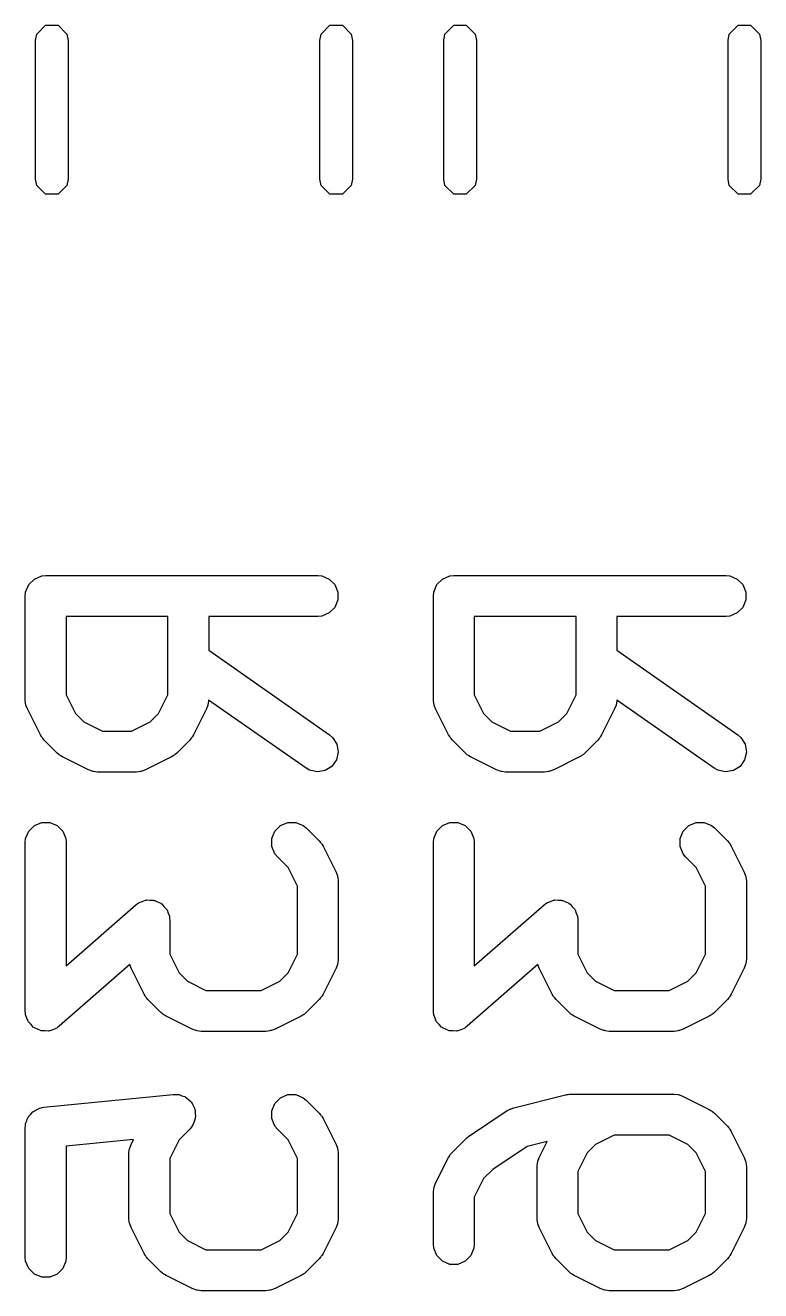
# Model space of a CAD drawing. Header units: inches. Extents: x 1.47 to 5.17, y -6.85 to -1.2.
# Drawn here: x 2.0228 to 2.1292, y -6.0369 to -5.8539 of the extents above; entities that cross this region are included whole.
import ezdxf

# ---------------------------------------------------------------- set-up
doc = ezdxf.new("R2010")
doc.units = ezdxf.units.IN
doc.header["$MEASUREMENT"] = 0
doc.layers.add('B.Silkscreen', color=31, linetype='CONTINUOUS', true_color=0xe8b2a7)

msp = doc.modelspace()

# ---------------------------------------------------------------- linework, layer by layer
at = {"layer": 'B.Silkscreen', "linetype": 'CONTINUOUS'}
for p, q in [((2.02449, -5.85521), (2.02577, -5.85393)), ((2.02577, -5.85393), (2.02758, -5.85393)), ((2.02758, -5.85393), (2.02886, -5.85521)), ((2.06563, -5.85521), (2.06691, -5.85393)), ((2.06691, -5.85393), (2.06872, -5.85393)), ((2.06872, -5.85393), (2.07, -5.85521)), ((2.08355, -5.85521), (2.08482, -5.85393)), ((2.08482, -5.85393), (2.08663, -5.85393)), ((2.08663, -5.85393), (2.08791, -5.85521)), ((2.12469, -5.85521), (2.12597, -5.85393)), ((2.12597, -5.85393), (2.12777, -5.85393)), ((2.12777, -5.85393), (2.12905, -5.85521)), ((2.02431, -5.85611), (2.02449, -5.85521)), ((2.02431, -5.87617), (2.02431, -5.85611)), ((2.02886, -5.85521), (2.02904, -5.85611)), ((2.02904, -5.85611), (2.02904, -5.87617)), ((2.06545, -5.85611), (2.06563, -5.85521)), ((2.06545, -5.87617), (2.06545, -5.85611)), ((2.07, -5.85521), (2.07018, -5.85611)), ((2.07018, -5.85611), (2.07018, -5.87617)), ((2.08337, -5.85611), (2.08355, -5.85521)), ((2.08337, -5.87617), (2.08337, -5.85611)), ((2.08791, -5.85521), (2.08809, -5.85611)), ((2.08809, -5.85611), (2.08809, -5.87617)), ((2.12451, -5.85611), (2.12469, -5.85521)), ((2.12451, -5.87617), (2.12451, -5.85611)), ((2.12905, -5.85521), (2.12923, -5.85611)), ((2.12923, -5.85611), (2.12923, -5.87617)), ((2.02449, -5.87707), (2.02431, -5.87617)), ((2.02904, -5.87617), (2.02886, -5.87707)), ((2.06563, -5.87707), (2.06545, -5.87617)), ((2.07018, -5.87617), (2.07, -5.87707)), ((2.08355, -5.87707), (2.08337, -5.87617)), ((2.08809, -5.87617), (2.08791, -5.87707)), ((2.12469, -5.87707), (2.12451, -5.87617)), ((2.12923, -5.87617), (2.12905, -5.87707)), ((2.02577, -5.87835), (2.02449, -5.87707)), ((2.02886, -5.87707), (2.02758, -5.87835)), ((2.06691, -5.87835), (2.06563, -5.87707)), ((2.07, -5.87707), (2.06872, -5.87835)), ((2.08482, -5.87835), (2.08355, -5.87707)), ((2.08791, -5.87707), (2.08663, -5.87835)), ((2.12597, -5.87835), (2.12469, -5.87707)), ((2.12905, -5.87707), (2.12777, -5.87835)), ((2.02758, -5.87835), (2.02577, -5.87835)), ((2.06872, -5.87835), (2.06691, -5.87835)), ((2.08663, -5.87835), (2.08482, -5.87835)), ((2.12777, -5.87835), (2.12597, -5.87835)), ((2.02288, -5.93587), (2.02333, -5.9348)), ((2.02333, -5.9348), (2.02414, -5.93399)), ((2.02414, -5.93399), (2.0252, -5.93355)), ((2.0252, -5.93355), (2.02578, -5.93349)), ((2.02578, -5.93349), (2.06515, -5.93349)), ((2.06515, -5.93349), (2.06573, -5.93355)), ((2.06573, -5.93355), (2.06679, -5.93399)), ((2.06679, -5.93399), (2.06761, -5.9348)), ((2.06761, -5.9348), (2.06805, -5.93587)), ((2.08194, -5.93587), (2.08238, -5.9348)), ((2.08238, -5.9348), (2.08319, -5.93399)), ((2.08319, -5.93399), (2.08426, -5.93355)), ((2.08426, -5.93355), (2.08484, -5.93349)), ((2.08484, -5.93349), (2.12421, -5.93349)), ((2.12421, -5.93349), (2.12478, -5.93355)), ((2.12478, -5.93355), (2.12585, -5.93399)), ((2.12585, -5.93399), (2.12666, -5.9348)), ((2.12666, -5.9348), (2.1271, -5.93587)), ((2.02283, -5.93645), (2.02288, -5.93587)), ((2.02283, -5.95144), (2.02283, -5.93645)), ((2.06805, -5.93587), (2.06805, -5.93702)), ((2.08188, -5.93645), (2.08194, -5.93587)), ((2.08188, -5.95144), (2.08188, -5.93645)), ((2.1271, -5.93587), (2.1271, -5.93702)), ((2.06761, -5.93809), (2.06679, -5.9389)), ((2.06805, -5.93702), (2.06761, -5.93809)), ((2.12666, -5.93809), (2.12585, -5.9389)), ((2.1271, -5.93702), (2.12666, -5.93809)), ((2.04345, -5.9394), (2.02873, -5.9394)), ((2.02873, -5.9394), (2.02873, -5.95075)), ((2.04345, -5.95075), (2.04345, -5.9394)), ((2.06515, -5.9394), (2.04936, -5.9394)), ((2.04936, -5.9394), (2.04936, -5.94428)), ((2.06573, -5.93934), (2.06515, -5.9394)), ((2.06679, -5.9389), (2.06573, -5.93934)), ((2.10251, -5.9394), (2.08779, -5.9394)), ((2.08779, -5.9394), (2.08779, -5.95075)), ((2.10251, -5.95075), (2.10251, -5.9394)), ((2.12421, -5.9394), (2.10841, -5.9394)), ((2.10841, -5.9394), (2.10841, -5.94428)), ((2.12478, -5.93934), (2.12421, -5.9394)), ((2.12585, -5.9389), (2.12478, -5.93934)), ((2.04936, -5.94428), (2.06684, -5.95652)), ((2.10841, -5.94428), (2.1259, -5.95652)), ((2.02288, -5.95202), (2.02283, -5.95144)), ((2.02873, -5.95075), (2.03008, -5.95344)), ((2.0421, -5.95344), (2.04345, -5.95075)), ((2.04935, -5.95149), (2.0493, -5.95202)), ((2.06346, -5.96136), (2.04935, -5.95149)), ((2.08194, -5.95202), (2.08188, -5.95144)), ((2.08779, -5.95075), (2.08914, -5.95344)), ((2.10116, -5.95344), (2.10251, -5.95075)), ((2.10841, -5.95149), (2.10835, -5.95202)), ((2.12251, -5.96136), (2.10841, -5.95149)), ((2.02292, -5.95212), (2.02288, -5.95202)), ((2.02293, -5.95222), (2.02292, -5.95212)), ((2.02314, -5.95276), (2.02293, -5.95222)), ((2.02501, -5.95651), (2.02314, -5.95276)), ((2.04904, -5.95276), (2.04717, -5.95651)), ((2.04925, -5.95222), (2.04904, -5.95276)), ((2.04926, -5.95212), (2.04925, -5.95222)), ((2.0493, -5.95202), (2.04926, -5.95212)), ((2.08198, -5.95212), (2.08194, -5.95202)), ((2.08199, -5.95222), (2.08198, -5.95212)), ((2.08219, -5.95276), (2.08199, -5.95222)), ((2.08407, -5.95651), (2.08219, -5.95276)), ((2.1081, -5.95276), (2.10622, -5.95651)), ((2.10831, -5.95222), (2.1081, -5.95276)), ((2.10835, -5.95202), (2.10831, -5.95212)), ((2.10831, -5.95212), (2.10831, -5.95222)), ((2.03008, -5.95344), (2.03128, -5.95464)), ((2.03128, -5.95464), (2.03398, -5.95599)), ((2.03821, -5.95599), (2.0409, -5.95464)), ((2.0409, -5.95464), (2.0421, -5.95344)), ((2.08914, -5.95344), (2.09033, -5.95464)), ((2.09033, -5.95464), (2.09303, -5.95599)), ((2.09726, -5.95599), (2.09996, -5.95464)), ((2.09996, -5.95464), (2.10116, -5.95344)), ((2.02517, -5.95676), (2.02501, -5.95651)), ((2.0252, -5.95683), (2.02517, -5.95676)), ((2.02527, -5.95691), (2.0252, -5.95683)), ((2.02532, -5.957), (2.02527, -5.95691)), ((2.02538, -5.95705), (2.02532, -5.957)), ((2.03398, -5.95599), (2.03821, -5.95599)), ((2.04686, -5.957), (2.0468, -5.95705)), ((2.04692, -5.95691), (2.04686, -5.957)), ((2.04698, -5.95683), (2.04692, -5.95691)), ((2.04701, -5.95676), (2.04698, -5.95683)), ((2.04717, -5.95651), (2.04701, -5.95676)), ((2.06684, -5.95652), (2.06728, -5.9569)), ((2.06728, -5.9569), (2.0679, -5.95787)), ((2.08423, -5.95676), (2.08407, -5.95651)), ((2.08426, -5.95683), (2.08423, -5.95676)), ((2.08432, -5.95691), (2.08426, -5.95683)), ((2.08438, -5.957), (2.08432, -5.95691)), ((2.08444, -5.95705), (2.08438, -5.957)), ((2.09303, -5.95599), (2.09726, -5.95599)), ((2.10592, -5.957), (2.10586, -5.95705)), ((2.10597, -5.95691), (2.10592, -5.957)), ((2.10604, -5.95683), (2.10597, -5.95691)), ((2.10607, -5.95676), (2.10604, -5.95683)), ((2.10622, -5.95651), (2.10607, -5.95676)), ((2.1259, -5.95652), (2.12634, -5.9569)), ((2.12634, -5.9569), (2.12696, -5.95787)), ((2.02557, -5.95728), (2.02538, -5.95705)), ((2.02744, -5.95916), (2.02557, -5.95728)), ((2.04662, -5.95728), (2.04474, -5.95916)), ((2.0468, -5.95705), (2.04662, -5.95728)), ((2.0679, -5.95787), (2.0681, -5.95901)), ((2.08462, -5.95728), (2.08444, -5.95705)), ((2.0865, -5.95916), (2.08462, -5.95728)), ((2.10567, -5.95728), (2.1038, -5.95916)), ((2.10586, -5.95705), (2.10567, -5.95728)), ((2.12696, -5.95787), (2.12716, -5.95901)), ((2.02767, -5.95934), (2.02744, -5.95916)), ((2.02772, -5.9594), (2.02767, -5.95934)), ((2.02781, -5.95946), (2.02772, -5.9594)), ((2.02789, -5.95952), (2.02781, -5.95946)), ((2.02796, -5.95955), (2.02789, -5.95952)), ((2.02821, -5.95971), (2.02796, -5.95955)), ((2.03196, -5.96158), (2.02821, -5.95971)), ((2.04397, -5.95971), (2.04022, -5.96158)), ((2.04422, -5.95955), (2.04397, -5.95971)), ((2.04429, -5.95952), (2.04422, -5.95955)), ((2.04437, -5.95946), (2.04429, -5.95952)), ((2.04446, -5.9594), (2.04437, -5.95946)), ((2.04451, -5.95934), (2.04446, -5.9594)), ((2.04474, -5.95916), (2.04451, -5.95934)), ((2.06785, -5.96013), (2.06719, -5.96108)), ((2.0681, -5.95901), (2.06785, -5.96013)), ((2.08672, -5.95934), (2.0865, -5.95916)), ((2.08677, -5.9594), (2.08672, -5.95934)), ((2.08686, -5.95946), (2.08677, -5.9594)), ((2.08694, -5.95952), (2.08686, -5.95946)), ((2.08702, -5.95955), (2.08694, -5.95952)), ((2.08726, -5.95971), (2.08702, -5.95955)), ((2.09101, -5.96158), (2.08726, -5.95971)), ((2.10303, -5.95971), (2.09928, -5.96158)), ((2.10328, -5.95955), (2.10303, -5.95971)), ((2.10335, -5.95952), (2.10328, -5.95955)), ((2.10343, -5.95946), (2.10335, -5.95952)), ((2.10352, -5.9594), (2.10343, -5.95946)), ((2.10357, -5.95934), (2.10352, -5.9594)), ((2.1038, -5.95916), (2.10357, -5.95934)), ((2.12691, -5.96013), (2.12625, -5.96108)), ((2.12716, -5.95901), (2.12691, -5.96013)), ((2.0325, -5.96179), (2.03196, -5.96158)), ((2.03261, -5.9618), (2.0325, -5.96179)), ((2.0327, -5.96184), (2.03261, -5.9618)), ((2.03328, -5.9619), (2.0327, -5.96184)), ((2.0389, -5.9619), (2.03328, -5.9619)), ((2.03948, -5.96184), (2.0389, -5.9619)), ((2.03958, -5.9618), (2.03948, -5.96184)), ((2.03968, -5.96179), (2.03958, -5.9618)), ((2.04022, -5.96158), (2.03968, -5.96179)), ((2.06396, -5.96165), (2.06346, -5.96136)), ((2.06509, -5.96189), (2.06396, -5.96165)), ((2.06622, -5.96169), (2.06509, -5.96189)), ((2.06719, -5.96108), (2.06622, -5.96169)), ((2.09155, -5.96179), (2.09101, -5.96158)), ((2.09166, -5.9618), (2.09155, -5.96179)), ((2.09176, -5.96184), (2.09166, -5.9618)), ((2.09233, -5.9619), (2.09176, -5.96184)), ((2.09796, -5.9619), (2.09233, -5.9619)), ((2.09853, -5.96184), (2.09796, -5.9619)), ((2.09863, -5.9618), (2.09853, -5.96184)), ((2.09874, -5.96179), (2.09863, -5.9618)), ((2.09928, -5.96158), (2.09874, -5.96179)), ((2.12302, -5.96165), (2.12251, -5.96136)), ((2.12414, -5.96189), (2.12302, -5.96165)), ((2.12528, -5.96169), (2.12414, -5.96189)), ((2.12625, -5.96108), (2.12528, -5.96169)), ((2.02333, -5.97043), (2.02414, -5.96961)), ((2.02414, -5.96961), (2.0252, -5.96917)), ((2.0252, -5.96917), (2.02636, -5.96917)), ((2.02636, -5.96917), (2.02742, -5.96961)), ((2.02742, -5.96961), (2.02824, -5.97043)), ((2.05895, -5.97043), (2.05976, -5.96961)), ((2.05976, -5.96961), (2.06082, -5.96917)), ((2.06082, -5.96917), (2.06198, -5.96917)), ((2.06198, -5.96917), (2.06304, -5.96961)), ((2.06304, -5.96961), (2.06349, -5.96998)), ((2.08238, -5.97043), (2.08319, -5.96961)), ((2.08319, -5.96961), (2.08426, -5.96917)), ((2.08426, -5.96917), (2.08541, -5.96917)), ((2.08541, -5.96917), (2.08648, -5.96961)), ((2.08648, -5.96961), (2.08729, -5.97043)), ((2.118, -5.97043), (2.11882, -5.96961)), ((2.11882, -5.96961), (2.11988, -5.96917)), ((2.11988, -5.96917), (2.12103, -5.96917)), ((2.12103, -5.96917), (2.1221, -5.96961)), ((2.1221, -5.96961), (2.12254, -5.96998)), ((2.02283, -5.97207), (2.02288, -5.97149)), ((2.02288, -5.97149), (2.02333, -5.97043)), ((2.02824, -5.97043), (2.02868, -5.97149)), ((2.02868, -5.97149), (2.02873, -5.97207)), ((2.0585, -5.97149), (2.05895, -5.97043)), ((2.0585, -5.97264), (2.0585, -5.97149)), ((2.06349, -5.96998), (2.06536, -5.97185)), ((2.08188, -5.97207), (2.08194, -5.97149)), ((2.08194, -5.97149), (2.08238, -5.97043)), ((2.08729, -5.97043), (2.08773, -5.97149)), ((2.08773, -5.97149), (2.08779, -5.97207)), ((2.11756, -5.97149), (2.118, -5.97043)), ((2.11756, -5.97264), (2.11756, -5.97149)), ((2.12254, -5.96998), (2.12442, -5.97185)), ((2.02283, -5.99644), (2.02283, -5.97207)), ((2.02873, -5.97207), (2.02873, -5.98993)), ((2.05895, -5.97371), (2.0585, -5.97264)), ((2.06536, -5.97185), (2.06555, -5.97208)), ((2.06555, -5.97208), (2.06561, -5.97213)), ((2.06561, -5.97213), (2.06566, -5.97222)), ((2.06566, -5.97222), (2.06573, -5.9723)), ((2.06573, -5.9723), (2.06576, -5.97237)), ((2.06576, -5.97237), (2.06592, -5.97262)), ((2.06592, -5.97262), (2.06779, -5.97637)), ((2.08188, -5.99644), (2.08188, -5.97207)), ((2.08779, -5.97207), (2.08779, -5.98993)), ((2.118, -5.97371), (2.11756, -5.97264)), ((2.12442, -5.97185), (2.1246, -5.97208)), ((2.1246, -5.97208), (2.12466, -5.97213)), ((2.12466, -5.97213), (2.12472, -5.97222)), ((2.12472, -5.97222), (2.12479, -5.9723)), ((2.12479, -5.9723), (2.12482, -5.97237)), ((2.12482, -5.97237), (2.12497, -5.97262)), ((2.12497, -5.97262), (2.12685, -5.97637)), ((2.05931, -5.97415), (2.05895, -5.97371)), ((2.06085, -5.97569), (2.05931, -5.97415)), ((2.11837, -5.97415), (2.118, -5.97371)), ((2.1199, -5.97569), (2.11837, -5.97415)), ((2.0622, -5.97839), (2.06085, -5.97569)), ((2.06779, -5.97637), (2.068, -5.97691)), ((2.068, -5.97691), (2.06801, -5.97702)), ((2.06801, -5.97702), (2.06805, -5.97711)), ((2.06805, -5.97711), (2.0681, -5.97769)), ((2.12125, -5.97839), (2.1199, -5.97569)), ((2.12685, -5.97637), (2.12705, -5.97691)), ((2.12705, -5.97691), (2.12706, -5.97702)), ((2.12706, -5.97702), (2.1271, -5.97711)), ((2.1271, -5.97711), (2.12716, -5.97769)), ((2.0622, -5.98824), (2.0622, -5.97839)), ((2.0681, -5.97769), (2.0681, -5.98894)), ((2.12125, -5.98824), (2.12125, -5.97839)), ((2.12716, -5.97769), (2.12716, -5.98894)), ((2.03919, -5.98084), (2.0393, -5.98076)), ((2.0393, -5.98076), (2.03976, -5.9806)), ((2.03976, -5.9806), (2.0402, -5.98042)), ((2.0402, -5.98042), (2.0403, -5.98042)), ((2.0403, -5.98042), (2.0404, -5.98039)), ((2.0404, -5.98039), (2.04087, -5.98042)), ((2.04087, -5.98042), (2.04135, -5.98042)), ((2.04135, -5.98042), (2.04145, -5.98046)), ((2.04145, -5.98046), (2.04155, -5.98046)), ((2.04155, -5.98046), (2.04198, -5.98068)), ((2.04198, -5.98068), (2.04242, -5.98086)), ((2.09825, -5.98084), (2.09836, -5.98076)), ((2.09836, -5.98076), (2.09881, -5.9806)), ((2.09881, -5.9806), (2.09926, -5.98042)), ((2.09926, -5.98042), (2.09936, -5.98042)), ((2.09936, -5.98042), (2.09945, -5.98039)), ((2.09945, -5.98039), (2.09993, -5.98042)), ((2.09993, -5.98042), (2.10041, -5.98042)), ((2.10041, -5.98042), (2.1005, -5.98046)), ((2.1005, -5.98046), (2.1006, -5.98046)), ((2.1006, -5.98046), (2.10103, -5.98068)), ((2.10103, -5.98068), (2.10147, -5.98086)), ((2.02873, -5.98993), (2.03883, -5.98109)), ((2.03883, -5.98109), (2.03908, -5.98091)), ((2.03908, -5.98091), (2.03914, -5.98086)), ((2.03914, -5.98086), (2.03919, -5.98084)), ((2.04242, -5.98086), (2.04249, -5.98093)), ((2.04249, -5.98093), (2.04258, -5.98097)), ((2.04258, -5.98097), (2.04289, -5.98134)), ((2.04289, -5.98134), (2.04323, -5.98167)), ((2.04323, -5.98167), (2.04327, -5.98177)), ((2.04327, -5.98177), (2.04334, -5.98184)), ((2.04334, -5.98184), (2.04349, -5.9823)), ((2.04349, -5.9823), (2.04367, -5.98274)), ((2.08779, -5.98993), (2.09789, -5.98109)), ((2.09789, -5.98109), (2.09814, -5.98091)), ((2.09814, -5.98091), (2.09819, -5.98086)), ((2.09819, -5.98086), (2.09825, -5.98084)), ((2.10147, -5.98086), (2.10154, -5.98093)), ((2.10154, -5.98093), (2.10163, -5.98097)), ((2.10163, -5.98097), (2.10195, -5.98134)), ((2.10195, -5.98134), (2.10229, -5.98167)), ((2.10229, -5.98167), (2.10233, -5.98177)), ((2.10233, -5.98177), (2.10239, -5.98184)), ((2.10239, -5.98184), (2.10255, -5.9823)), ((2.10255, -5.9823), (2.10273, -5.98274)), ((2.04367, -5.98274), (2.04369, -5.98288)), ((2.04369, -5.98288), (2.04371, -5.98293)), ((2.04371, -5.98293), (2.0437, -5.98301)), ((2.0437, -5.98301), (2.04373, -5.98331)), ((2.04373, -5.98331), (2.04373, -5.98824)), ((2.10273, -5.98274), (2.10274, -5.98288)), ((2.10274, -5.98288), (2.10276, -5.98293)), ((2.10276, -5.98293), (2.10276, -5.98301)), ((2.10276, -5.98301), (2.10279, -5.98331)), ((2.10279, -5.98331), (2.10279, -5.98824)), ((2.03793, -5.98973), (2.02772, -5.99866)), ((2.03814, -5.99026), (2.03793, -5.98973)), ((2.04373, -5.98824), (2.04508, -5.99094)), ((2.06085, -5.99094), (2.0622, -5.98824)), ((2.068, -5.98972), (2.06779, -5.99026)), ((2.06801, -5.98961), (2.068, -5.98972)), ((2.06805, -5.98951), (2.06801, -5.98961)), ((2.0681, -5.98894), (2.06805, -5.98951)), ((2.09699, -5.98973), (2.08678, -5.99866)), ((2.09719, -5.99026), (2.09699, -5.98973)), ((2.10279, -5.98824), (2.10413, -5.99094)), ((2.1199, -5.99094), (2.12125, -5.98824)), ((2.12705, -5.98972), (2.12685, -5.99026)), ((2.12706, -5.98961), (2.12705, -5.98972)), ((2.1271, -5.98951), (2.12706, -5.98961)), ((2.12716, -5.98894), (2.1271, -5.98951)), ((2.04001, -5.99401), (2.03814, -5.99026)), ((2.04508, -5.99094), (2.04628, -5.99214)), ((2.05965, -5.99214), (2.06085, -5.99094)), ((2.06779, -5.99026), (2.06592, -5.99401)), ((2.09907, -5.99401), (2.09719, -5.99026)), ((2.10413, -5.99094), (2.10533, -5.99214)), ((2.11871, -5.99214), (2.1199, -5.99094)), ((2.12685, -5.99026), (2.12497, -5.99401)), ((2.04628, -5.99214), (2.04897, -5.99349)), ((2.04897, -5.99349), (2.05695, -5.99349)), ((2.05695, -5.99349), (2.05965, -5.99214)), ((2.10533, -5.99214), (2.10803, -5.99349)), ((2.10803, -5.99349), (2.11601, -5.99349)), ((2.11601, -5.99349), (2.11871, -5.99214)), ((2.04017, -5.99426), (2.04001, -5.99401)), ((2.0402, -5.99433), (2.04017, -5.99426)), ((2.04026, -5.99441), (2.0402, -5.99433)), ((2.04032, -5.9945), (2.04026, -5.99441)), ((2.04038, -5.99455), (2.04032, -5.9945)), ((2.04057, -5.99478), (2.04038, -5.99455)), ((2.04244, -5.99665), (2.04057, -5.99478)), ((2.06536, -5.99478), (2.06349, -5.99665)), ((2.06555, -5.99455), (2.06536, -5.99478)), ((2.06561, -5.9945), (2.06555, -5.99455)), ((2.06566, -5.99441), (2.06561, -5.9945)), ((2.06573, -5.99433), (2.06566, -5.99441)), ((2.06576, -5.99426), (2.06573, -5.99433)), ((2.06592, -5.99401), (2.06576, -5.99426)), ((2.09922, -5.99426), (2.09907, -5.99401)), ((2.09925, -5.99433), (2.09922, -5.99426)), ((2.09932, -5.99441), (2.09925, -5.99433)), ((2.09938, -5.9945), (2.09932, -5.99441)), ((2.09943, -5.99455), (2.09938, -5.9945)), ((2.09962, -5.99478), (2.09943, -5.99455)), ((2.1015, -5.99665), (2.09962, -5.99478)), ((2.12442, -5.99478), (2.12254, -5.99665)), ((2.1246, -5.99455), (2.12442, -5.99478)), ((2.12466, -5.9945), (2.1246, -5.99455)), ((2.12472, -5.99441), (2.12466, -5.9945)), ((2.12479, -5.99433), (2.12472, -5.99441)), ((2.12482, -5.99426), (2.12479, -5.99433)), ((2.12497, -5.99401), (2.12482, -5.99426)), ((2.02286, -5.99674), (2.02283, -5.99644)), ((2.02285, -5.99682), (2.02286, -5.99674)), ((2.02287, -5.99687), (2.02285, -5.99682)), ((2.02288, -5.99701), (2.02287, -5.99687)), ((2.02307, -5.99746), (2.02288, -5.99701)), ((2.04267, -5.99684), (2.04244, -5.99665)), ((2.04272, -5.9969), (2.04267, -5.99684)), ((2.04281, -5.99695), (2.04272, -5.9969)), ((2.04289, -5.99702), (2.04281, -5.99695)), ((2.04296, -5.99705), (2.04289, -5.99702)), ((2.04321, -5.9972), (2.04296, -5.99705)), ((2.04696, -5.99908), (2.04321, -5.9972)), ((2.06272, -5.9972), (2.05897, -5.99908)), ((2.06297, -5.99705), (2.06272, -5.9972)), ((2.06304, -5.99702), (2.06297, -5.99705)), ((2.06312, -5.99695), (2.06304, -5.99702)), ((2.06321, -5.9969), (2.06312, -5.99695)), ((2.06326, -5.99684), (2.06321, -5.9969)), ((2.06349, -5.99665), (2.06326, -5.99684)), ((2.08191, -5.99674), (2.08188, -5.99644)), ((2.08191, -5.99682), (2.08191, -5.99674)), ((2.08193, -5.99687), (2.08191, -5.99682)), ((2.08194, -5.99701), (2.08193, -5.99687)), ((2.08212, -5.99746), (2.08194, -5.99701)), ((2.10172, -5.99684), (2.1015, -5.99665)), ((2.10177, -5.9969), (2.10172, -5.99684)), ((2.10186, -5.99695), (2.10177, -5.9969)), ((2.10194, -5.99702), (2.10186, -5.99695)), ((2.10201, -5.99705), (2.10194, -5.99702)), ((2.10226, -5.9972), (2.10201, -5.99705)), ((2.10601, -5.99908), (2.10226, -5.9972)), ((2.12178, -5.9972), (2.11803, -5.99908)), ((2.12202, -5.99705), (2.12178, -5.9972)), ((2.1221, -5.99702), (2.12202, -5.99705)), ((2.12218, -5.99695), (2.1221, -5.99702)), ((2.12227, -5.9969), (2.12218, -5.99695)), ((2.12232, -5.99684), (2.12227, -5.9969)), ((2.12254, -5.99665), (2.12232, -5.99684)), ((2.02322, -5.99791), (2.02307, -5.99746)), ((2.02329, -5.99799), (2.02322, -5.99791)), ((2.02333, -5.99808), (2.02329, -5.99799)), ((2.02366, -5.99842), (2.02333, -5.99808)), ((2.02398, -5.99878), (2.02366, -5.99842)), ((2.02407, -5.99882), (2.02398, -5.99878)), ((2.02414, -5.99889), (2.02407, -5.99882)), ((2.02458, -5.99908), (2.02414, -5.99889)), ((2.02501, -5.99929), (2.02458, -5.99908)), ((2.02725, -5.999), (2.0268, -5.99915)), ((2.02737, -5.99891), (2.02725, -5.999)), ((2.02742, -5.99889), (2.02737, -5.99891)), ((2.02748, -5.99884), (2.02742, -5.99889)), ((2.02772, -5.99866), (2.02748, -5.99884)), ((2.0475, -5.99929), (2.04696, -5.99908)), ((2.05897, -5.99908), (2.05843, -5.99929)), ((2.08228, -5.99791), (2.08212, -5.99746)), ((2.08234, -5.99799), (2.08228, -5.99791)), ((2.08238, -5.99808), (2.08234, -5.99799)), ((2.08272, -5.99842), (2.08238, -5.99808)), ((2.08304, -5.99878), (2.08272, -5.99842)), ((2.08312, -5.99882), (2.08304, -5.99878)), ((2.08319, -5.99889), (2.08312, -5.99882)), ((2.08364, -5.99908), (2.08319, -5.99889)), ((2.08407, -5.99929), (2.08364, -5.99908)), ((2.08631, -5.999), (2.08585, -5.99915)), ((2.08642, -5.99891), (2.08631, -5.999)), ((2.08648, -5.99889), (2.08642, -5.99891)), ((2.08653, -5.99884), (2.08648, -5.99889)), ((2.08678, -5.99866), (2.08653, -5.99884)), ((2.10655, -5.99929), (2.10601, -5.99908)), ((2.11803, -5.99908), (2.11749, -5.99929)), ((2.02511, -5.9993), (2.02501, -5.99929)), ((2.0252, -5.99933), (2.02511, -5.9993)), ((2.02568, -5.99933), (2.0252, -5.99933)), ((2.02616, -5.99937), (2.02568, -5.99933)), ((2.02626, -5.99933), (2.02616, -5.99937)), ((2.02636, -5.99933), (2.02626, -5.99933)), ((2.0268, -5.99915), (2.02636, -5.99933)), ((2.0476, -5.99929), (2.0475, -5.99929)), ((2.0477, -5.99933), (2.0476, -5.99929)), ((2.04828, -5.99939), (2.0477, -5.99933)), ((2.05765, -5.99939), (2.04828, -5.99939)), ((2.05823, -5.99933), (2.05765, -5.99939)), ((2.05833, -5.99929), (2.05823, -5.99933)), ((2.05843, -5.99929), (2.05833, -5.99929)), ((2.08417, -5.9993), (2.08407, -5.99929)), ((2.08426, -5.99933), (2.08417, -5.9993)), ((2.08474, -5.99933), (2.08426, -5.99933)), ((2.08522, -5.99937), (2.08474, -5.99933)), ((2.08531, -5.99933), (2.08522, -5.99937)), ((2.08541, -5.99933), (2.08531, -5.99933)), ((2.08585, -5.99915), (2.08541, -5.99933)), ((2.10666, -5.99929), (2.10655, -5.99929)), ((2.10676, -5.99933), (2.10666, -5.99929)), ((2.10733, -5.99939), (2.10676, -5.99933)), ((2.11671, -5.99939), (2.10733, -5.99939)), ((2.11728, -5.99933), (2.11671, -5.99939)), ((2.11738, -5.99929), (2.11728, -5.99933)), ((2.11749, -5.99929), (2.11738, -5.99929)), ((2.02549, -6.01037), (2.04423, -6.0085)), ((2.04423, -6.0085), (2.04481, -6.0085)), ((2.04481, -6.0085), (2.04496, -6.00854)), ((2.04496, -6.00854), (2.0451, -6.00854)), ((2.0451, -6.00854), (2.0455, -6.00871)), ((2.0455, -6.00871), (2.04592, -6.00883)), ((2.04592, -6.00883), (2.04603, -6.00892)), ((2.04603, -6.00892), (2.04617, -6.00898)), ((2.04617, -6.00898), (2.04647, -6.00929)), ((2.04647, -6.00929), (2.04681, -6.00956)), ((2.04681, -6.00956), (2.04688, -6.00969)), ((2.04688, -6.00969), (2.04698, -6.0098)), ((2.04698, -6.0098), (2.04715, -6.01019)), ((2.0585, -6.01086), (2.05895, -6.0098)), ((2.05895, -6.0098), (2.05976, -6.00898)), ((2.05976, -6.00898), (2.06082, -6.00854)), ((2.06082, -6.00854), (2.06198, -6.00854)), ((2.06198, -6.00854), (2.06304, -6.00898)), ((2.06304, -6.00898), (2.06349, -6.00935)), ((2.06349, -6.00935), (2.06536, -6.01122)), ((2.09349, -6.01045), (2.10099, -6.00857)), ((2.10099, -6.00857), (2.10109, -6.00856)), ((2.10109, -6.00856), (2.10113, -6.00854)), ((2.10113, -6.00854), (2.10135, -6.00852)), ((2.10135, -6.00852), (2.10156, -6.00849)), ((2.10156, -6.00849), (2.10161, -6.00849)), ((2.10161, -6.00849), (2.10171, -6.00848)), ((2.10171, -6.00848), (2.11671, -6.00848)), ((2.11671, -6.00848), (2.11728, -6.00854)), ((2.11728, -6.00854), (2.11738, -6.00858)), ((2.11738, -6.00858), (2.11749, -6.00859)), ((2.11749, -6.00859), (2.11803, -6.0088)), ((2.11803, -6.0088), (2.12178, -6.01067)), ((2.02317, -6.01192), (2.02327, -6.01181)), ((2.02327, -6.01181), (2.02333, -6.01167)), ((2.02333, -6.01167), (2.02363, -6.01137)), ((2.02363, -6.01137), (2.0239, -6.01103)), ((2.0239, -6.01103), (2.02403, -6.01096)), ((2.02403, -6.01096), (2.02414, -6.01086)), ((2.02414, -6.01086), (2.02454, -6.01069)), ((2.02454, -6.01069), (2.02492, -6.01049)), ((2.02492, -6.01049), (2.02514, -6.01044)), ((2.02514, -6.01044), (2.0252, -6.01041)), ((2.0252, -6.01041), (2.02528, -6.01041)), ((2.02528, -6.01041), (2.02549, -6.01037)), ((2.04715, -6.01019), (2.04735, -6.01057)), ((2.04735, -6.01057), (2.04737, -6.01072)), ((2.04737, -6.01072), (2.04742, -6.01086)), ((2.04742, -6.01086), (2.04742, -6.01129)), ((2.04742, -6.01129), (2.04747, -6.01172)), ((2.04747, -6.01172), (2.04742, -6.01186)), ((2.04742, -6.01186), (2.04742, -6.01201)), ((2.0585, -6.01201), (2.0585, -6.01086)), ((2.06536, -6.01122), (2.06555, -6.01145)), ((2.06555, -6.01145), (2.06561, -6.0115)), ((2.06561, -6.0115), (2.06566, -6.01159)), ((2.06566, -6.01159), (2.06573, -6.01167)), ((2.06573, -6.01167), (2.06576, -6.01174)), ((2.06576, -6.01174), (2.06592, -6.01199)), ((2.08695, -6.0146), (2.09257, -6.01085)), ((2.09257, -6.01085), (2.09289, -6.01068)), ((2.09289, -6.01068), (2.09295, -6.01064)), ((2.09295, -6.01064), (2.09302, -6.01062)), ((2.09302, -6.01062), (2.09308, -6.01058)), ((2.09308, -6.01058), (2.09315, -6.01057)), ((2.09315, -6.01057), (2.09349, -6.01045)), ((2.12178, -6.01067), (2.12202, -6.01083)), ((2.12202, -6.01083), (2.1221, -6.01086)), ((2.1221, -6.01086), (2.12218, -6.01092)), ((2.12218, -6.01092), (2.12227, -6.01098)), ((2.12227, -6.01098), (2.12232, -6.01104)), ((2.12232, -6.01104), (2.12254, -6.01122)), ((2.12254, -6.01122), (2.12442, -6.0131)), ((2.02283, -6.01331), (2.02285, -6.0131)), ((2.02283, -6.03206), (2.02283, -6.01331)), ((2.02284, -6.01303), (2.02286, -6.01296)), ((2.02285, -6.0131), (2.02284, -6.01303)), ((2.02286, -6.01296), (2.02288, -6.01273)), ((2.02288, -6.01273), (2.02305, -6.01234)), ((2.02305, -6.01234), (2.02317, -6.01192)), ((2.04662, -6.01352), (2.04508, -6.01506)), ((2.04698, -6.01308), (2.04662, -6.01352)), ((2.04704, -6.01294), (2.04698, -6.01308)), ((2.04713, -6.01282), (2.04704, -6.01294)), ((2.04726, -6.01241), (2.04713, -6.01282)), ((2.04742, -6.01201), (2.04726, -6.01241)), ((2.05895, -6.01308), (2.0585, -6.01201)), ((2.05931, -6.01352), (2.05895, -6.01308)), ((2.06085, -6.01506), (2.05931, -6.01352)), ((2.06592, -6.01199), (2.06779, -6.01574)), ((2.12442, -6.0131), (2.1246, -6.01332)), ((2.1246, -6.01332), (2.12466, -6.01338)), ((2.12466, -6.01338), (2.12472, -6.01346)), ((2.12472, -6.01346), (2.12479, -6.01355)), ((2.12479, -6.01355), (2.12482, -6.01362)), ((2.12482, -6.01362), (2.12497, -6.01387)), ((2.0385, -6.01501), (2.02873, -6.01598)), ((2.03814, -6.01574), (2.0385, -6.01501)), ((2.04508, -6.01506), (2.04373, -6.01776)), ((2.0622, -6.01776), (2.06085, -6.01506)), ((2.08462, -6.01685), (2.0865, -6.01497)), ((2.0865, -6.01497), (2.08673, -6.01478)), ((2.0865, -6.01497), (2.0865, -6.01497)), ((2.0865, -6.01497), (2.0865, -6.01497)), ((2.08673, -6.01478), (2.08694, -6.01461)), ((2.08694, -6.01461), (2.08695, -6.0146)), ((2.08695, -6.0146), (2.08695, -6.0146)), ((2.09834, -6.01532), (2.09542, -6.01605)), ((2.09719, -6.01761), (2.09834, -6.01532)), ((2.10803, -6.01439), (2.10533, -6.01574)), ((2.11601, -6.01439), (2.10803, -6.01439)), ((2.11871, -6.01574), (2.11601, -6.01439)), ((2.12497, -6.01387), (2.12685, -6.01761)), ((2.02873, -6.01598), (2.02873, -6.03206)), ((2.03783, -6.01706), (2.03788, -6.01648)), ((2.03783, -6.02643), (2.03783, -6.01706)), ((2.03788, -6.01648), (2.03792, -6.01639)), ((2.03792, -6.01639), (2.03793, -6.01628)), ((2.03793, -6.01628), (2.03814, -6.01574)), ((2.06779, -6.01574), (2.068, -6.01628)), ((2.068, -6.01628), (2.06801, -6.01639)), ((2.06801, -6.01639), (2.06805, -6.01648)), ((2.06805, -6.01648), (2.0681, -6.01706)), ((2.0681, -6.01706), (2.0681, -6.02643)), ((2.08407, -6.01761), (2.08423, -6.01737)), ((2.08423, -6.01737), (2.08426, -6.01729)), ((2.08426, -6.01729), (2.08432, -6.01721)), ((2.08432, -6.01721), (2.08438, -6.01712)), ((2.08438, -6.01712), (2.08444, -6.01707)), ((2.08444, -6.01707), (2.08462, -6.01685)), ((2.09542, -6.01605), (2.09047, -6.01936)), ((2.10413, -6.01693), (2.10279, -6.01963)), ((2.10533, -6.01574), (2.10413, -6.01693)), ((2.1199, -6.01693), (2.11871, -6.01574)), ((2.12125, -6.01963), (2.1199, -6.01693)), ((2.04373, -6.01776), (2.04373, -6.02574)), ((2.0622, -6.02574), (2.0622, -6.01776)), ((2.08219, -6.02136), (2.08407, -6.01761)), ((2.09688, -6.01894), (2.09694, -6.01836)), ((2.09688, -6.02643), (2.09688, -6.01894)), ((2.09694, -6.01836), (2.09698, -6.01826)), ((2.09698, -6.01826), (2.09699, -6.01816)), ((2.09699, -6.01816), (2.09719, -6.01761)), ((2.12685, -6.01761), (2.12705, -6.01816)), ((2.12705, -6.01816), (2.12706, -6.01826)), ((2.12706, -6.01826), (2.1271, -6.01836)), ((2.1271, -6.01836), (2.12716, -6.01894)), ((2.12716, -6.01894), (2.12716, -6.02643)), ((2.08914, -6.02068), (2.08779, -6.02338)), ((2.09047, -6.01936), (2.08914, -6.02068)), ((2.10279, -6.01963), (2.10279, -6.02574)), ((2.12125, -6.02574), (2.12125, -6.01963)), ((2.08188, -6.02268), (2.08194, -6.02211)), ((2.08188, -6.03018), (2.08188, -6.02268)), ((2.08194, -6.02211), (2.08198, -6.02201)), ((2.08198, -6.02201), (2.08199, -6.0219)), ((2.08199, -6.0219), (2.08219, -6.02136)), ((2.08779, -6.02338), (2.08779, -6.03018)), ((2.03788, -6.02701), (2.03783, -6.02643)), ((2.04373, -6.02574), (2.04508, -6.02843)), ((2.06085, -6.02843), (2.0622, -6.02574)), ((2.0681, -6.02643), (2.06805, -6.02701)), ((2.09694, -6.02701), (2.09688, -6.02643)), ((2.10279, -6.02574), (2.10413, -6.02843)), ((2.1199, -6.02843), (2.12125, -6.02574)), ((2.12716, -6.02643), (2.1271, -6.02701)), ((2.03792, -6.02711), (2.03788, -6.02701)), ((2.03793, -6.02721), (2.03792, -6.02711)), ((2.03814, -6.02775), (2.03793, -6.02721)), ((2.04001, -6.0315), (2.03814, -6.02775)), ((2.06779, -6.02775), (2.06592, -6.0315)), ((2.068, -6.02721), (2.06779, -6.02775)), ((2.06801, -6.02711), (2.068, -6.02721)), ((2.06805, -6.02701), (2.06801, -6.02711)), ((2.09698, -6.02711), (2.09694, -6.02701)), ((2.09699, -6.02721), (2.09698, -6.02711)), ((2.09719, -6.02775), (2.09699, -6.02721)), ((2.09907, -6.0315), (2.09719, -6.02775)), ((2.12685, -6.02775), (2.12497, -6.0315)), ((2.12705, -6.02721), (2.12685, -6.02775)), ((2.12706, -6.02711), (2.12705, -6.02721)), ((2.1271, -6.02701), (2.12706, -6.02711)), ((2.04508, -6.02843), (2.04628, -6.02963)), ((2.04628, -6.02963), (2.04897, -6.03098)), ((2.05695, -6.03098), (2.05965, -6.02963)), ((2.05965, -6.02963), (2.06085, -6.02843)), ((2.08194, -6.03076), (2.08188, -6.03018)), ((2.08779, -6.03018), (2.08773, -6.03076)), ((2.10413, -6.02843), (2.10533, -6.02963)), ((2.10533, -6.02963), (2.10803, -6.03098)), ((2.11601, -6.03098), (2.11871, -6.02963)), ((2.11871, -6.02963), (2.1199, -6.02843)), ((2.04017, -6.03175), (2.04001, -6.0315)), ((2.0402, -6.03182), (2.04017, -6.03175)), ((2.04026, -6.03191), (2.0402, -6.03182)), ((2.04032, -6.03199), (2.04026, -6.03191)), ((2.04038, -6.03205), (2.04032, -6.03199)), ((2.04897, -6.03098), (2.05695, -6.03098)), ((2.06561, -6.03199), (2.06555, -6.03205)), ((2.06566, -6.03191), (2.06561, -6.03199)), ((2.06573, -6.03182), (2.06566, -6.03191)), ((2.06576, -6.03175), (2.06573, -6.03182)), ((2.06592, -6.0315), (2.06576, -6.03175)), ((2.08238, -6.03182), (2.08194, -6.03076)), ((2.08319, -6.03264), (2.08238, -6.03182)), ((2.08729, -6.03182), (2.08648, -6.03264)), ((2.08773, -6.03076), (2.08729, -6.03182)), ((2.09922, -6.03175), (2.09907, -6.0315)), ((2.09925, -6.03182), (2.09922, -6.03175)), ((2.09932, -6.03191), (2.09925, -6.03182)), ((2.09938, -6.03199), (2.09932, -6.03191)), ((2.09943, -6.03205), (2.09938, -6.03199)), ((2.10803, -6.03098), (2.11601, -6.03098)), ((2.12466, -6.03199), (2.1246, -6.03205)), ((2.12472, -6.03191), (2.12466, -6.03199)), ((2.12479, -6.03182), (2.12472, -6.03191)), ((2.12482, -6.03175), (2.12479, -6.03182)), ((2.12497, -6.0315), (2.12482, -6.03175)), ((2.02288, -6.03263), (2.02283, -6.03206)), ((2.02333, -6.0337), (2.02288, -6.03263)), ((2.02414, -6.03451), (2.02333, -6.0337)), ((2.02824, -6.0337), (2.02742, -6.03451)), ((2.02868, -6.03263), (2.02824, -6.0337)), ((2.02873, -6.03206), (2.02868, -6.03263)), ((2.04057, -6.03227), (2.04038, -6.03205)), ((2.04244, -6.03415), (2.04057, -6.03227)), ((2.06536, -6.03227), (2.06349, -6.03415)), ((2.06555, -6.03205), (2.06536, -6.03227)), ((2.08426, -6.03308), (2.08319, -6.03264)), ((2.08541, -6.03308), (2.08426, -6.03308)), ((2.08648, -6.03264), (2.08541, -6.03308)), ((2.09962, -6.03227), (2.09943, -6.03205)), ((2.1015, -6.03415), (2.09962, -6.03227)), ((2.12442, -6.03227), (2.12254, -6.03415)), ((2.1246, -6.03205), (2.12442, -6.03227)), ((2.0252, -6.03495), (2.02414, -6.03451)), ((2.02636, -6.03495), (2.0252, -6.03495)), ((2.02742, -6.03451), (2.02636, -6.03495)), ((2.04267, -6.03433), (2.04244, -6.03415)), ((2.04272, -6.03439), (2.04267, -6.03433)), ((2.04281, -6.03445), (2.04272, -6.03439)), ((2.04289, -6.03451), (2.04281, -6.03445)), ((2.04296, -6.03454), (2.04289, -6.03451)), ((2.04321, -6.0347), (2.04296, -6.03454)), ((2.04696, -6.03657), (2.04321, -6.0347)), ((2.06272, -6.0347), (2.05897, -6.03657)), ((2.06297, -6.03454), (2.06272, -6.0347)), ((2.06304, -6.03451), (2.06297, -6.03454)), ((2.06312, -6.03445), (2.06304, -6.03451)), ((2.06321, -6.03439), (2.06312, -6.03445)), ((2.06326, -6.03433), (2.06321, -6.03439)), ((2.06349, -6.03415), (2.06326, -6.03433)), ((2.10172, -6.03433), (2.1015, -6.03415)), ((2.10177, -6.03439), (2.10172, -6.03433)), ((2.10186, -6.03445), (2.10177, -6.03439)), ((2.10194, -6.03451), (2.10186, -6.03445)), ((2.10201, -6.03454), (2.10194, -6.03451)), ((2.10226, -6.0347), (2.10201, -6.03454)), ((2.10601, -6.03657), (2.10226, -6.0347)), ((2.12178, -6.0347), (2.11803, -6.03657)), ((2.12202, -6.03454), (2.12178, -6.0347)), ((2.1221, -6.03451), (2.12202, -6.03454)), ((2.12218, -6.03445), (2.1221, -6.03451)), ((2.12227, -6.03439), (2.12218, -6.03445)), ((2.12232, -6.03433), (2.12227, -6.03439)), ((2.12254, -6.03415), (2.12232, -6.03433)), ((2.0475, -6.03678), (2.04696, -6.03657)), ((2.0476, -6.03679), (2.0475, -6.03678)), ((2.0477, -6.03683), (2.0476, -6.03679)), ((2.04828, -6.03689), (2.0477, -6.03683)), ((2.05765, -6.03689), (2.04828, -6.03689)), ((2.05823, -6.03683), (2.05765, -6.03689)), ((2.05833, -6.03679), (2.05823, -6.03683)), ((2.05843, -6.03678), (2.05833, -6.03679)), ((2.05897, -6.03657), (2.05843, -6.03678)), ((2.10655, -6.03678), (2.10601, -6.03657)), ((2.10666, -6.03679), (2.10655, -6.03678)), ((2.10676, -6.03683), (2.10666, -6.03679)), ((2.10733, -6.03689), (2.10676, -6.03683)), ((2.11671, -6.03689), (2.10733, -6.03689)), ((2.11728, -6.03683), (2.11671, -6.03689)), ((2.11738, -6.03679), (2.11728, -6.03683)), ((2.11749, -6.03678), (2.11738, -6.03679)), ((2.11803, -6.03657), (2.11749, -6.03678))]:
    msp.add_line(p, q, dxfattribs=at)

doc.saveas('drawing.dxf')
